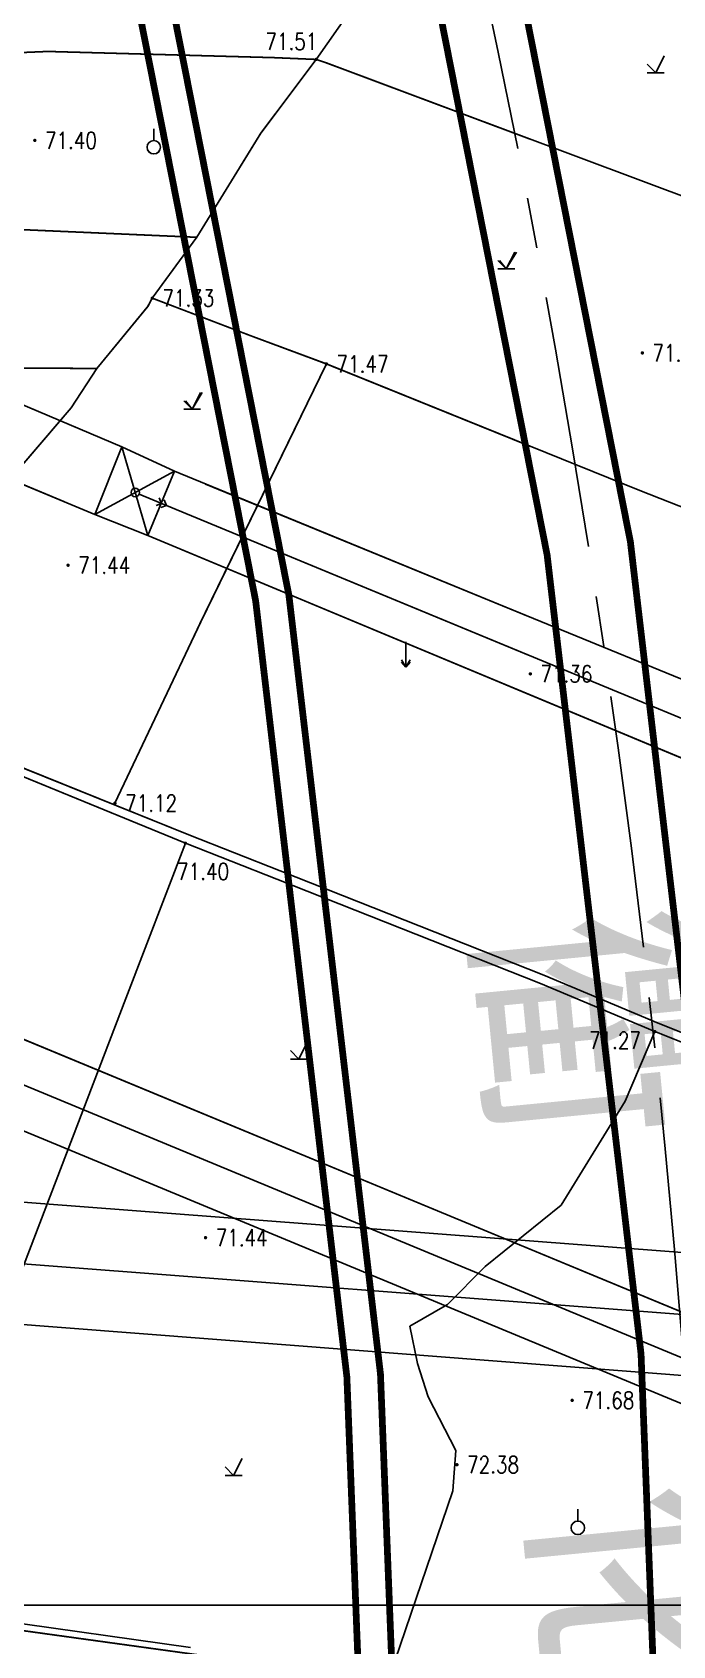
# Model space of a CAD drawing. Extents: x 10519 to 17598, y -625 to 2857.
# Drawn here: x 13985.9 to 14023.9, y 254.3 to 350.1 of the extents above; entities that cross this region are included whole.
import ezdxf
from ezdxf.enums import TextEntityAlignment as Align

# ---------------------------------------------------------------- set-up
doc = ezdxf.new("R2010")
doc.units = 0
doc.header["$MEASUREMENT"] = 0
for name, pattern in [('CENTER', [2, 1.25, -0.25, 0.25, -0.25]), ('CENTERX2', [4, 2.5, -0.5, 0.5, -0.5]), ('X3', [5, 4, -1])]:
    doc.linetypes.add(name, pattern=pattern)
doc.layers.get('0').update_dxf_attribs({"linetype": 'CONTINUOUS'})
for name, color, linetype in [('00000衢化东路中线', 1, 'CENTER'), ('00000道路边线', 2, 'CONTINUOUS'), ('0000原地形', 252, 'CONTINUOUS'), ('000道路名称', 6, 'CONTINUOUS'), ('ASSIST', 252, 'CONTINUOUS'), ('GCD', 224, 'CONTINUOUS'), ('TYBZ', 7, 'CONTINUOUS')]:
    doc.layers.add(name, color=color, linetype=linetype)
doc.styles.add('HZ', font='txt8.shx', dxfattribs={"width": 0.8, "bigfont": 'hz.shx'})
doc.styles.add('黑体', font='SIMHEI.TTF', dxfattribs={"width": 0.8})

# ---------------------------------------------------------------- blocks, each defined once
blk = doc.blocks.new('GC200')
at = {"linetype": 'Continuous', "const_width": 0.2, "flags": 128}
blk.add_lwpolyline([(-0.1, 0, 1), (0.1, 0, 1)], format="xyb", close=True, dxfattribs=at)
blk = doc.blocks.new('GC013A')
at = {"linetype": 'Continuous'}
blk.add_line((0.5, 0), (4, 0), dxfattribs=at)
at = {"linetype": 'Continuous', "flags": 128}
for points in [[(2.88, 0.5), (3.38, 0), (2.88, -0.5)], [(3.5, 0.5), (4, 0), (3.5, -0.5)]]:
    blk.add_lwpolyline(points, dxfattribs=at)
blk = doc.blocks.new('gc170')
at = {"linetype": 'Continuous'}
blk.add_circle((0, 0), 0.5, dxfattribs=at)
blk = doc.blocks.new('gc120')
for p, q in [((0, 0), (0, 2.5)), ((-0.5, 0.87), (0, 0)), ((0, 0), (0.5, 0.87))]:
    blk.add_line(p, q)
blk = doc.blocks.new('gc123')
for p, q in [((0, 0), (1.2, 2)), ((-1, 0), (1, 0)), ((0, 0), (-0.8, 1))]:
    blk.add_line(p, q)
blk = doc.blocks.new('gc125')
blk.add_line((0, 0.8), (0, 2.2))
blk.add_circle((0, 0), 0.8)

msp = doc.modelspace()

# ---------------------------------------------------------------- linework, layer by layer
at = {"layer": '00000衢化东路中线', "color": 6, "linetype": 'CENTERX2', "ltscale": 6}
msp.add_arc((13411.378, 223.919), 615, 0, 17.868144, dxfattribs=at)
at = {"layer": '00000道路边线', "const_width": 0.4}
for points in [[(13998.398, 562.402, 0.469032), (13977.805, 529.937), (14013.845, 418.141, -0.078123), (14044.378, 223.919), (14044.378, 26.783, 0.401182), (14068.261, 1.808), (14112.168, -0.156), (14293.346, -8.259), (14423.237, -14.069), (14638.875, -23.628), (14928.222, -34.446)], [(14003.997, 558.083), (13996.012, 557.053, 0.469032), (13979.537, 531.081), (14015.749, 418.755, -0.078123), (14046.378, 223.919), (14046.378, 16.985)], [(13949.57, 7.079), (13982.275, 5.635, 0.427199), (14008.378, 30.611), (14008.378, 223.919, 0.078123), (13979.581, 407.095), (13942.921, 520.813, 0.456777), (13908.142, 535.6), (13803.036, 484.183), (13650.726, 409.675, -0.033896), (13609.6, 392.183), (12970.082, 169.998, 0.48251), (12960.756, 143.406, -0.48251), (12970.082, 169.998)], [(14006.378, 20.813), (14006.378, 223.919, 0.078123), (13977.678, 406.482), (13940.885, 520.611, 0.456777), (13913.061, 532.44), (13804.062, 479.119), (13652.957, 405.2, -0.033868), (13611.241, 387.46)], [(13958.293, 523.647), (13994.334, 411.851, -0.078123), (14023.878, 223.919), (14023.878, 36.677, 1), (14028.878, 36.677), (14028.878, 223.919, 0.078123), (13999.093, 413.385), (13963.052, 525.181, 1.000006), (13958.293, 523.647)]]:
    msp.add_lwpolyline(points, format="xyb", dxfattribs=at)
at = {"layer": '0000原地形', "linetype": 'Continuous'}
for p, q in [((13991.222, 325.445), (13773.887, 417.683)), ((13772.02, 412.186), (13987.781, 322.215)), ((14002.752, 348.442, 71.511), (14005.515, 352.387, 71.511)), ((14002.752, 348.442, 71.511), (14005.515, 352.387, 71.511)), ((13986.835, 348.916, 71.511), (13981.383, 348.687, 71.511)), ((13986.835, 348.916, 71.511), (13981.383, 348.687, 71.511)), ((14000.242, 348.549, 71.511), (13986.835, 348.916, 71.511)), ((14000.242, 348.549, 71.511), (13986.835, 348.916, 71.511)), ((14002.752, 348.442, 71.511), (14000.242, 348.549, 71.511)), ((14002.752, 348.442, 71.511), (14000.242, 348.549, 71.511)), ((14002.752, 348.442, 71.511), (13999.459, 344.06, 71.511)), ((14002.752, 348.442, 71.511), (13999.459, 344.06, 71.511)), ((14003.366, 348.233, 71.742), (14002.752, 348.442, 71.742)), ((14003.366, 348.233, 71.742), (14002.752, 348.442, 71.742)), ((14025.707, 339.867, 71.742), (14003.366, 348.233, 71.742)), ((14025.707, 339.867, 71.742), (14003.366, 348.233, 71.742)), ((13999.459, 344.06, 71.511), (13995.667, 337.887, 71.511)), ((13999.459, 344.06, 71.511), (13995.667, 337.887, 71.511)), ((13995.667, 337.887, 71.432), (13981.568, 338.505, 71.432)), ((13995.667, 337.887, 71.432), (13981.568, 338.505, 71.432)), ((13995.667, 337.887, 71.511), (13993.027, 334.276, 71.511)), ((13995.667, 337.887, 71.511), (13993.027, 334.276, 71.511)), ((13993.027, 334.276, 71.325), (13992.757, 333.778, 71.325)), ((13993.027, 334.276, 71.325), (13992.757, 333.778, 71.325)), ((13998.839, 332.055, 71.768), (13993.027, 334.276, 71.768)), ((13998.839, 332.055, 71.768), (13993.027, 334.276, 71.768)), ((13992.757, 333.778, 71.325), (13989.743, 330.102, 71.325)), ((13992.757, 333.778, 71.325), (13989.743, 330.102, 71.325)), ((14003.356, 330.372, 71.768), (13998.839, 332.055, 71.768)), ((14003.356, 330.372, 71.768), (13998.839, 332.055, 71.768)), ((13995.904, 315.068, 71.123), (14003.356, 330.372, 71.123)), ((13995.904, 315.068, 71.123), (14003.356, 330.372, 71.123)), ((14021.953, 322.852, 71.768), (14003.356, 330.372, 71.768)), ((14021.953, 322.852, 71.768), (14003.356, 330.372, 71.768)), ((13976.629, 330.176, 71.168), (13989.743, 330.102, 71.168)), ((13976.629, 330.176, 71.168), (13989.743, 330.102, 71.168)), ((13989.743, 330.102, 71.325), (13988.213, 327.761, 71.325)), ((13989.743, 330.102, 71.325), (13988.213, 327.761, 71.325)), ((13988.213, 327.761, 71.325), (13979.456, 317.515, 71.325)), ((13988.213, 327.761, 71.325), (13979.456, 317.515, 71.325)), ((13991.222, 325.445), (13992.774, 320.186)), ((13991.222, 325.445), (13992.774, 320.186)), ((13991.222, 325.445), (13992.774, 320.186)), ((13994.339, 324.004), (13989.627, 321.445)), ((13994.339, 324.004), (13989.627, 321.445)), ((13994.339, 324.004), (13989.627, 321.445)), ((14205.539, 237.376), (13996.189, 323.245)), ((14053.8, 310.394, 71.768), (14021.953, 322.852, 71.768)), ((14053.8, 310.394, 71.768), (14021.953, 322.852, 71.768)), ((14205.289, 234.535), (13993.867, 321.98)), ((14205.289, 234.535), (13993.867, 321.98)), ((13992.774, 320.186), (14201.603, 233.023)), ((13990.817, 304.301, 71.123), (13995.904, 315.068, 71.123)), ((13990.817, 304.301, 71.123), (13995.904, 315.068, 71.123)), ((13932.454, 312.222), (14106.768, 239.989)), ((14108.199, 236.666), (13930.982, 310.137)), ((14108.199, 236.666), (13930.982, 310.137)), ((13930.594, 307.568), (14104.95, 235.277)), ((13982.828, 306.92, 71.348), (13994.995, 301.93, 71.348)), ((13982.828, 306.92, 71.348), (13994.995, 301.93, 71.348)), ((13983.37, 307.197), (13995.194, 302.424)), ((13983.37, 307.197), (13995.194, 302.424)), ((13994.995, 301.93, 71.348), (13991.458, 292.719, 71.348)), ((13994.995, 301.93, 71.348), (13991.458, 292.719, 71.348)), ((13994.995, 301.93, 71.348), (14000.415, 299.797, 71.348)), ((13994.995, 301.93, 71.348), (14000.415, 299.797, 71.348)), ((13995.194, 302.424), (14000.611, 300.293)), ((13995.194, 302.424), (14000.611, 300.293)), ((14000.415, 299.797, 71.348), (14016.056, 293.607, 71.348)), ((14000.415, 299.797, 71.348), (14016.056, 293.607, 71.348)), ((14000.611, 300.293), (14016.258, 294.1)), ((14000.611, 300.293), (14016.258, 294.1)), ((14016.258, 294.1), (14023.036, 291.243)), ((14016.258, 294.1), (14023.036, 291.243)), ((14016.056, 293.607, 71.348), (14022.834, 290.75, 71.348)), ((14016.056, 293.607, 71.348), (14022.834, 290.75, 71.348)), ((13991.458, 292.719, 71.348), (13977.689, 256.727, 71.348)), ((13991.458, 292.719, 71.348), (13977.689, 256.727, 71.348)), ((14023.036, 291.243), (14032.94, 287.293)), ((14023.036, 291.243), (14032.94, 287.293)), ((14022.834, 290.75, 71.27), (14021.076, 286.628, 71.27)), ((14022.834, 290.75, 71.27), (14021.076, 286.628, 71.27)), ((14022.834, 290.75, 71.348), (14032.744, 286.798, 71.348)), ((14022.834, 290.75, 71.348), (14032.744, 286.798, 71.348)), ((14021.076, 286.628, 71.27), (14017.288, 280.451, 71.27)), ((14021.076, 286.628, 71.27), (14017.288, 280.451, 71.27)), ((14326.893, 254.48), (13967.613, 281.99)), ((14017.288, 280.451, 71.27), (14012.779, 276.815, 71.27)), ((14017.288, 280.451, 71.27), (14012.779, 276.815, 71.27)), ((14329.697, 250.563), (13964.44, 278.566)), ((14329.697, 250.563), (13964.44, 278.566)), ((14012.779, 276.815, 71.27), (14010.548, 274.547, 71.27)), ((14012.779, 276.815, 71.27), (14010.548, 274.547, 71.27)), ((13967.038, 274.782), (14326.254, 246.951)), ((14010.548, 274.547, 71.27), (14008.297, 273.259, 71.27)), ((14010.548, 274.547, 71.27), (14008.297, 273.259, 71.27)), ((14008.297, 273.259, 71.27), (14008.751, 271.056, 71.27)), ((14008.297, 273.259, 71.27), (14008.751, 271.056, 71.27)), ((14008.751, 271.056, 71.27), (14009.385, 269.069, 71.27)), ((14008.751, 271.056, 71.27), (14009.385, 269.069, 71.27)), ((14009.385, 269.069, 71.27), (14011.035, 265.881, 71.27)), ((14009.385, 269.069, 71.27), (14011.035, 265.881, 71.27)), ((14011.035, 265.881, 71.27), (14010.865, 263.492, 71.27)), ((14011.035, 265.881, 71.27), (14010.865, 263.492, 71.27)), ((14010.865, 263.492, 71.27), (14007.11, 252.525, 71.27)), ((14010.865, 263.492, 71.27), (14007.11, 252.525, 71.27)), ((13995.29, 254.197, 71.348), (13980.233, 256.315, 71.348)), ((13995.29, 254.197, 71.348), (13980.233, 256.315, 71.348))]:
    msp.add_line(p, q, dxfattribs=at)
at = {"layer": '0000原地形'}
for p, q in [((14022.887, 347.657), (14023.387, 348.657)), ((14022.887, 347.657), (14023.387, 348.657)), ((14022.387, 348.157), (14022.887, 347.657)), ((14022.387, 348.157), (14022.887, 347.657)), ((14022.387, 347.657), (14023.387, 347.657)), ((14022.387, 347.657), (14023.387, 347.657)), ((13993.119, 343.632), (13993.119, 344.332)), ((13993.119, 343.632), (13993.119, 344.332)), ((14013.523, 336.512), (14014.023, 336.012)), ((14013.523, 336.512), (14014.023, 336.012)), ((14014.023, 336.012), (14014.523, 337.012)), ((14014.023, 336.012), (14014.523, 337.012)), ((14013.523, 336.012), (14014.523, 336.012)), ((14013.523, 336.012), (14014.523, 336.012)), ((13995.395, 327.681), (13995.895, 328.681)), ((13995.395, 327.681), (13995.895, 328.681)), ((13994.895, 328.181), (13995.395, 327.681)), ((13994.895, 328.181), (13995.395, 327.681)), ((13994.895, 327.681), (13995.895, 327.681)), ((13994.895, 327.681), (13995.895, 327.681)), ((14008.07, 312.381), (14008.07, 313.881)), ((14008.07, 312.381), (14008.07, 313.881)), ((14007.82, 312.681), (14008.07, 312.381)), ((14007.82, 312.681), (14008.07, 312.381)), ((14008.07, 312.381), (14008.32, 312.681)), ((14008.07, 312.381), (14008.32, 312.681)), ((14001.22, 289.621), (14001.72, 289.121)), ((14001.22, 289.621), (14001.72, 289.121)), ((14001.72, 289.121), (14002.22, 290.121)), ((14001.72, 289.121), (14002.22, 290.121)), ((14001.22, 289.121), (14002.22, 289.121)), ((14001.22, 289.121), (14002.22, 289.121)), ((13997.853, 264.411), (13998.353, 265.411)), ((13997.853, 264.411), (13998.353, 265.411)), ((13997.353, 264.911), (13997.853, 264.411)), ((13997.353, 264.911), (13997.853, 264.411)), ((13997.353, 264.411), (13998.353, 264.411)), ((13997.353, 264.411), (13998.353, 264.411)), ((14018.27, 261.7), (14018.27, 262.4)), ((14018.27, 261.7), (14018.27, 262.4))]:
    msp.add_line(p, q, dxfattribs=at)
at = {"layer": '0000原地形', "linetype": 'Continuous', "flags": 128}
msp.add_lwpolyline([(13991.222, 325.445), (13994.339, 324.004), (13992.774, 320.186), (13989.627, 321.445)], close=True, dxfattribs=at)
msp.add_lwpolyline([(13991.222, 325.445), (13994.339, 324.004), (13992.774, 320.186), (13989.627, 321.445)], close=True, dxfattribs=at)
msp.add_lwpolyline([(13991.222, 325.445), (13994.339, 324.004), (13992.774, 320.186), (13989.627, 321.445)], close=True, dxfattribs=at)
at = {"layer": '0000原地形', "linetype": 'X3', "const_width": 0.1, "flags": 128}
msp.add_lwpolyline([(14045.461, 246.868), (14044.022, 246.847), (14043.04, 247.271), (14024.338, 249.794), (14024.338, 249.794), (14007.155, 252.182), (14007.155, 252.182), (13977.753, 256.25), (13977.753, 256.25), (13977.753, 256.25), (13958.557, 257.721), (13958.557, 257.721), (13958.557, 257.721), (13939.76, 255.458), (13939.466, 255.611)], dxfattribs=at)
msp.add_lwpolyline([(14045.461, 246.868), (14044.022, 246.847), (14043.04, 247.271), (14024.338, 249.794), (14024.338, 249.794), (14007.155, 252.182), (14007.155, 252.182), (13977.753, 256.25), (13977.753, 256.25), (13977.753, 256.25), (13958.557, 257.721), (13958.557, 257.721), (13958.557, 257.721), (13939.76, 255.458), (13939.466, 255.611)], dxfattribs=at)
at = {"layer": '0000原地形'}
for centre in [(13993.119, 343.232), (13993.119, 343.232), (14018.27, 261.3), (14018.27, 261.3)]:
    msp.add_ellipse(centre, major_axis=(-0.283, 0.283), ratio=1, start_param=3.926991, end_param=10.210176, dxfattribs=at)
at = {"layer": 'ASSIST', "color": 252}
for p, q in [((13991.222, 325.445), (13773.887, 417.683)), ((13772.02, 412.186), (13987.781, 322.215)), ((13991.222, 325.445), (13992.774, 320.186)), ((13994.339, 324.004), (13989.627, 321.445)), ((14015.45, 315.345), (13996.189, 323.245)), ((14015.45, 313.053), (13993.867, 321.98)), ((13992.774, 320.186), (14012.438, 311.978)), ((13992.774, 320.186), (14201.603, 233.023)), ((13932.454, 312.222), (14106.768, 239.989))]:
    msp.add_line(p, q, dxfattribs=at)
at = {"layer": 'ASSIST', "color": 252, "flags": 128}
for points in [[(13991.222, 325.445), (13772.046, 418.464)], [(13772.02, 412.186), (13989.627, 321.445)], [(13938.169, 324.98), (13954.173, 318.776), (13974.9, 310.632), (13978.51, 309.174), (13983.37, 307.197), (13983.37, 307.197), (13995.194, 302.424), (14000.611, 300.293), (14016.258, 294.1), (14023.036, 291.243), (14032.94, 287.293), (14039.593, 284.668), (14048.886, 280.891)], [(14015.45, 315.345), (13994.339, 324.004)], [(13992.774, 320.186), (14012.438, 311.978)], [(13992.774, 320.186), (14203.449, 232.253)], [(13932.454, 312.222), (14108.616, 239.223)]]:
    msp.add_lwpolyline(points, dxfattribs=at)
at = {"layer": 'ASSIST', "color": 252, "const_width": 0.1, "flags": 128}
for points, elevation in [([(14002.752, 348.442), (14005.515, 352.387), (14008.536, 359.538)], 71.511), ([(14002.752, 348.442), (14000.242, 348.549), (13986.835, 348.916), (13981.383, 348.687)], 71.511), ([(14002.752, 348.442), (13999.459, 344.06), (13995.667, 337.887), (13993.027, 334.276)], 71.511), ([(14015.45, 343.708), (14003.366, 348.233), (14002.752, 348.442)], 71.742), ([(13995.667, 337.887), (13981.568, 338.505), (13975.912, 338.25)], 71.432), ([(13993.027, 334.276), (13992.757, 333.778), (13989.743, 330.102), (13988.213, 327.761), (13979.456, 317.515)], 71.325), ([(14015.45, 325.482), (14003.356, 330.372), (13998.839, 332.055), (13993.027, 334.276)], 71.768), ([(13994.444, 311.978), (13995.904, 315.068), (14003.356, 330.372)], 71.123), ([(13968.215, 330.228), (13976.629, 330.176), (13989.743, 330.102)], 71.168)]:
    msp.add_lwpolyline(points, dxfattribs=dict(at, elevation=elevation))
at = {"layer": 'ASSIST', "color": 252, "flags": 128}
msp.add_lwpolyline([(13991.222, 325.445), (13994.339, 324.004), (13992.774, 320.186), (13989.627, 321.445)], close=True, dxfattribs=at)
at = {"layer": 'ASSIST', "color": 252, "elevation": 71.348, "flags": 128}
msp.add_lwpolyline([(13937.752, 324.349), (13953.982, 318.279), (13974.703, 310.137), (13978.314, 308.679), (13982.828, 306.92), (13994.995, 301.93), (14000.415, 299.797), (14016.056, 293.607), (14022.834, 290.75), (14032.744, 286.798), (14039.395, 284.173), (14048.685, 280.397)], dxfattribs=at)
at = {"layer": 'TYBZ'}
msp.add_lwpolyline([(14372.812, 1105.707), (14372.812, 256.707), (13183.812, 256.707), (13183.812, 1105.707)], close=True, dxfattribs=at)

# ---------------------------------------------------------------- block references
at = {"layer": '0000原地形', "linetype": 'Continuous', "xscale": 0.5, "yscale": 0.5}
msp.add_blockref('gc170', (13992.019, 322.744), dxfattribs=at)
msp.add_blockref('gc170', (13992.019, 322.744), dxfattribs=at)
at = {"layer": '0000原地形', "linetype": 'Continuous', "xscale": 0.4999999999527786, "yscale": 0.5, "rotation": 337.5299463040834}
msp.add_blockref('GC013A', (13992.019, 322.744), dxfattribs=at)
msp.add_blockref('GC013A', (13992.019, 322.744), dxfattribs=at)
at = {"layer": 'ASSIST', "color": 252}
ref = msp.add_blockref('GC200', (14002.752, 348.442, 71.511), dxfattribs=dict(at, xscale=0.5, yscale=0.5, zscale=0.5))
ref.add_attrib('height', '71.51', dxfattribs={"layer": 'GCD', "linetype": 'Continuous', "height": 1, "style": 'HZ', "width": 0.8}).set_placement((13999.736, 349.507, 71.511), align=Align.MIDDLE_LEFT)
ref = msp.add_blockref('GC200', (13986.064, 343.635, 71.401), dxfattribs=dict(at, xscale=0.5, yscale=0.5, zscale=0.5))
ref.add_attrib('height', '71.40', dxfattribs={"layer": 'GCD', "linetype": 'Continuous', "height": 1, "style": 'HZ', "width": 0.8}).set_placement((13986.664, 343.635, 71.401), align=Align.MIDDLE_LEFT)
at = {"layer": 'ASSIST', "color": 252, "xscale": 0.5, "yscale": 0.5}
for name, p in [('gc125', (13993.119, 343.232)), ('gc123', (14014.023, 336.012)), ('gc123', (13995.395, 327.681)), ('gc170', (13992.019, 322.744)), ('gc120', (14008.07, 312.381))]:
    msp.add_blockref(name, p, dxfattribs=at)
at = {"layer": 'ASSIST', "color": 252}
ref = msp.add_blockref('GC200', (13993.027, 334.276, 71.325), dxfattribs=dict(at, xscale=0.5, yscale=0.5, zscale=0.5))
ref.add_attrib('height', '71.33', dxfattribs={"layer": 'GCD', "linetype": 'Continuous', "height": 1, "style": 'HZ', "width": 0.8}).set_placement((13993.627, 334.276, 71.325), align=Align.MIDDLE_LEFT)
ref = msp.add_blockref('GC200', (14003.356, 330.372, 71.469), dxfattribs=dict(at, xscale=0.5, yscale=0.5, zscale=0.5))
ref.add_attrib('height', '71.47', dxfattribs={"layer": 'GCD', "linetype": 'Continuous', "height": 1, "style": 'HZ', "width": 0.8}).set_placement((14003.956, 330.372, 71.469), align=Align.MIDDLE_LEFT)
at = {"layer": 'ASSIST', "color": 252, "xscale": 0.4999999999527786, "yscale": 0.5, "rotation": 337.5299463040834}
msp.add_blockref('GC013A', (13992.019, 322.744), dxfattribs=at)
at = {"layer": 'ASSIST', "color": 252}
ref = msp.add_blockref('GC200', (13988.037, 318.427, 71.436), dxfattribs=dict(at, xscale=0.5, yscale=0.5, zscale=0.5))
ref.add_attrib('height', '71.44', dxfattribs={"layer": 'GCD', "linetype": 'Continuous', "height": 1, "style": 'HZ', "width": 0.8}).set_placement((13988.637, 318.427, 71.436), align=Align.MIDDLE_LEFT)
ref = msp.add_blockref('GC200', (14015.45, 311.978, 71.36), dxfattribs=dict(at, xscale=0.5, yscale=0.5, zscale=0.5))
ref.add_attrib('height', '71.36', dxfattribs={"layer": 'GCD', "linetype": 'Continuous', "height": 1, "style": 'HZ', "width": 0.8}).set_placement((14016.05, 311.978, 71.36), align=Align.MIDDLE_LEFT)
ref = msp.add_blockref('GC200', (13990.817, 304.301, 71.123), dxfattribs=dict(at, xscale=0.5, yscale=0.5, zscale=0.5))
ref.add_attrib('height', '71.12', dxfattribs={"layer": 'GCD', "linetype": 'Continuous', "height": 1, "style": 'HZ', "width": 0.8}).set_placement((13991.417, 304.301, 71.123), align=Align.MIDDLE_LEFT)
ref = msp.add_blockref('GC200', (13994.995, 301.93, 71.397), dxfattribs=dict(at, xscale=0.5, yscale=0.5, zscale=0.5))
ref.add_attrib('height', '71.40', dxfattribs={"layer": 'GCD', "linetype": 'Continuous', "height": 1, "style": 'HZ', "width": 0.8}).set_placement((13994.5, 300.25, 71.397), align=Align.MIDDLE_LEFT)
ref = msp.add_blockref('GC200', (14022.834, 290.75, 71.27), dxfattribs=dict(at, xscale=0.5, yscale=0.5, zscale=0.5))
ref.add_attrib('height', '71.27', dxfattribs={"layer": 'GCD', "linetype": 'Continuous', "height": 1, "style": 'HZ', "width": 0.8}).set_placement((14018.93, 290.228, 71.27), align=Align.MIDDLE_LEFT)
at = {"layer": 'GCD', "linetype": 'Continuous'}
ref = msp.add_blockref('GC200', (14002.752, 348.442, 71.511), dxfattribs=dict(at, xscale=0.5, yscale=0.5, zscale=0.5))
ref.add_attrib('height', '71.51', dxfattribs={"linetype": 'Continuous', "height": 1, "style": 'HZ', "width": 0.8}).set_placement((13999.736, 349.507, 71.511), align=Align.MIDDLE_LEFT)
ref = msp.add_blockref('GC200', (14002.752, 348.442, 71.511), dxfattribs=dict(at, xscale=0.5, yscale=0.5, zscale=0.5))
ref.add_attrib('height', '71.51', dxfattribs={"linetype": 'Continuous', "height": 1, "style": 'HZ', "width": 0.8}).set_placement((13999.736, 349.507, 71.511), align=Align.MIDDLE_LEFT)
ref = msp.add_blockref('GC200', (13986.064, 343.635, 71.401), dxfattribs=dict(at, xscale=0.5, yscale=0.5, zscale=0.5))
ref.add_attrib('height', '71.40', dxfattribs={"linetype": 'Continuous', "height": 1, "style": 'HZ', "width": 0.8}).set_placement((13986.664, 343.635, 71.401), align=Align.MIDDLE_LEFT)
ref = msp.add_blockref('GC200', (13986.064, 343.635, 71.401), dxfattribs=dict(at, xscale=0.5, yscale=0.5, zscale=0.5))
ref.add_attrib('height', '71.40', dxfattribs={"linetype": 'Continuous', "height": 1, "style": 'HZ', "width": 0.8}).set_placement((13986.664, 343.635, 71.401), align=Align.MIDDLE_LEFT)
ref = msp.add_blockref('GC200', (13993.027, 334.276, 71.325), dxfattribs=dict(at, xscale=0.5, yscale=0.5, zscale=0.5))
ref.add_attrib('height', '71.33', dxfattribs={"linetype": 'Continuous', "height": 1, "style": 'HZ', "width": 0.8}).set_placement((13993.627, 334.276, 71.325), align=Align.MIDDLE_LEFT)
ref = msp.add_blockref('GC200', (13993.027, 334.276, 71.325), dxfattribs=dict(at, xscale=0.5, yscale=0.5, zscale=0.5))
ref.add_attrib('height', '71.33', dxfattribs={"linetype": 'Continuous', "height": 1, "style": 'HZ', "width": 0.8}).set_placement((13993.627, 334.276, 71.325), align=Align.MIDDLE_LEFT)
ref = msp.add_blockref('GC200', (14022.097, 331.025, 71.244), dxfattribs=dict(at, xscale=0.5, yscale=0.5, zscale=0.5))
ref.add_attrib('height', '71.24', dxfattribs={"linetype": 'Continuous', "height": 1, "style": 'HZ', "width": 0.8}).set_placement((14022.697, 331.025, 71.244), align=Align.MIDDLE_LEFT)
ref = msp.add_blockref('GC200', (14022.097, 331.025, 71.244), dxfattribs=dict(at, xscale=0.5, yscale=0.5, zscale=0.5))
ref.add_attrib('height', '71.24', dxfattribs={"linetype": 'Continuous', "height": 1, "style": 'HZ', "width": 0.8}).set_placement((14022.697, 331.025, 71.244), align=Align.MIDDLE_LEFT)
ref = msp.add_blockref('GC200', (14003.356, 330.372, 71.469), dxfattribs=dict(at, xscale=0.5, yscale=0.5, zscale=0.5))
ref.add_attrib('height', '71.47', dxfattribs={"linetype": 'Continuous', "height": 1, "style": 'HZ', "width": 0.8}).set_placement((14003.956, 330.372, 71.469), align=Align.MIDDLE_LEFT)
ref = msp.add_blockref('GC200', (14003.356, 330.372, 71.469), dxfattribs=dict(at, xscale=0.5, yscale=0.5, zscale=0.5))
ref.add_attrib('height', '71.47', dxfattribs={"linetype": 'Continuous', "height": 1, "style": 'HZ', "width": 0.8}).set_placement((14003.956, 330.372, 71.469), align=Align.MIDDLE_LEFT)
ref = msp.add_blockref('GC200', (13988.037, 318.427, 71.436), dxfattribs=dict(at, xscale=0.5, yscale=0.5, zscale=0.5))
ref.add_attrib('height', '71.44', dxfattribs={"linetype": 'Continuous', "height": 1, "style": 'HZ', "width": 0.8}).set_placement((13988.637, 318.427, 71.436), align=Align.MIDDLE_LEFT)
ref = msp.add_blockref('GC200', (13988.037, 318.427, 71.436), dxfattribs=dict(at, xscale=0.5, yscale=0.5, zscale=0.5))
ref.add_attrib('height', '71.44', dxfattribs={"linetype": 'Continuous', "height": 1, "style": 'HZ', "width": 0.8}).set_placement((13988.637, 318.427, 71.436), align=Align.MIDDLE_LEFT)
ref = msp.add_blockref('GC200', (14015.45, 311.978, 71.36), dxfattribs=dict(at, xscale=0.5, yscale=0.5, zscale=0.5))
ref.add_attrib('height', '71.36', dxfattribs={"linetype": 'Continuous', "height": 1, "style": 'HZ', "width": 0.8}).set_placement((14016.05, 311.978, 71.36), align=Align.MIDDLE_LEFT)
ref = msp.add_blockref('GC200', (14015.45, 311.978, 71.36), dxfattribs=dict(at, xscale=0.5, yscale=0.5, zscale=0.5))
ref.add_attrib('height', '71.36', dxfattribs={"linetype": 'Continuous', "height": 1, "style": 'HZ', "width": 0.8}).set_placement((14016.05, 311.978, 71.36), align=Align.MIDDLE_LEFT)
ref = msp.add_blockref('GC200', (13990.817, 304.301, 71.123), dxfattribs=dict(at, xscale=0.5, yscale=0.5, zscale=0.5))
ref.add_attrib('height', '71.12', dxfattribs={"linetype": 'Continuous', "height": 1, "style": 'HZ', "width": 0.8}).set_placement((13991.417, 304.301, 71.123), align=Align.MIDDLE_LEFT)
ref = msp.add_blockref('GC200', (13990.817, 304.301, 71.123), dxfattribs=dict(at, xscale=0.5, yscale=0.5, zscale=0.5))
ref.add_attrib('height', '71.12', dxfattribs={"linetype": 'Continuous', "height": 1, "style": 'HZ', "width": 0.8}).set_placement((13991.417, 304.301, 71.123), align=Align.MIDDLE_LEFT)
ref = msp.add_blockref('GC200', (13994.995, 301.93, 71.397), dxfattribs=dict(at, xscale=0.5, yscale=0.5, zscale=0.5))
ref.add_attrib('height', '71.40', dxfattribs={"linetype": 'Continuous', "height": 1, "style": 'HZ', "width": 0.8}).set_placement((13994.5, 300.25, 71.397), align=Align.MIDDLE_LEFT)
ref = msp.add_blockref('GC200', (13994.995, 301.93, 71.397), dxfattribs=dict(at, xscale=0.5, yscale=0.5, zscale=0.5))
ref.add_attrib('height', '71.40', dxfattribs={"linetype": 'Continuous', "height": 1, "style": 'HZ', "width": 0.8}).set_placement((13994.5, 300.25, 71.397), align=Align.MIDDLE_LEFT)
ref = msp.add_blockref('GC200', (14022.834, 290.75, 71.27), dxfattribs=dict(at, xscale=0.5, yscale=0.5, zscale=0.5))
ref.add_attrib('height', '71.27', dxfattribs={"linetype": 'Continuous', "height": 1, "style": 'HZ', "width": 0.8}).set_placement((14018.93, 290.228, 71.27), align=Align.MIDDLE_LEFT)
ref = msp.add_blockref('GC200', (14022.834, 290.75, 71.27), dxfattribs=dict(at, xscale=0.5, yscale=0.5, zscale=0.5))
ref.add_attrib('height', '71.27', dxfattribs={"linetype": 'Continuous', "height": 1, "style": 'HZ', "width": 0.8}).set_placement((14018.93, 290.228, 71.27), align=Align.MIDDLE_LEFT)
ref = msp.add_blockref('GC200', (13996.189, 278.52, 71.437), dxfattribs=dict(at, xscale=0.5, yscale=0.5, zscale=0.5))
ref.add_attrib('height', '71.44', dxfattribs={"linetype": 'Continuous', "height": 1, "style": 'HZ', "width": 0.8}).set_placement((13996.789, 278.52, 71.437), align=Align.MIDDLE_LEFT)
ref = msp.add_blockref('GC200', (13996.189, 278.52, 71.437), dxfattribs=dict(at, xscale=0.5, yscale=0.5, zscale=0.5))
ref.add_attrib('height', '71.44', dxfattribs={"linetype": 'Continuous', "height": 1, "style": 'HZ', "width": 0.8}).set_placement((13996.789, 278.52, 71.437), align=Align.MIDDLE_LEFT)
ref = msp.add_blockref('GC200', (14017.933, 268.867, 71.676), dxfattribs=dict(at, xscale=0.5, yscale=0.5, zscale=0.5))
ref.add_attrib('height', '71.68', dxfattribs={"linetype": 'Continuous', "height": 1, "style": 'HZ', "width": 0.8}).set_placement((14018.533, 268.867, 71.676), align=Align.MIDDLE_LEFT)
ref = msp.add_blockref('GC200', (14017.933, 268.867, 71.676), dxfattribs=dict(at, xscale=0.5, yscale=0.5, zscale=0.5))
ref.add_attrib('height', '71.68', dxfattribs={"linetype": 'Continuous', "height": 1, "style": 'HZ', "width": 0.8}).set_placement((14018.533, 268.867, 71.676), align=Align.MIDDLE_LEFT)
ref = msp.add_blockref('GC200', (14011.1, 265.045, 72.38), dxfattribs=dict(at, xscale=0.5, yscale=0.5, zscale=0.5))
ref.add_attrib('height', '72.38', dxfattribs={"linetype": 'Continuous', "height": 1, "style": 'HZ', "width": 0.8}).set_placement((14011.7, 265.045, 72.38), align=Align.MIDDLE_LEFT)
ref = msp.add_blockref('GC200', (14011.1, 265.045, 72.38), dxfattribs=dict(at, xscale=0.5, yscale=0.5, zscale=0.5))
ref.add_attrib('height', '72.38', dxfattribs={"linetype": 'Continuous', "height": 1, "style": 'HZ', "width": 0.8}).set_placement((14011.7, 265.045, 72.38), align=Align.MIDDLE_LEFT)

# ---------------------------------------------------------------- texts
at = {"layer": '000道路名称', "color": 0, "style": '黑体', "width": 0.8}
msp.add_text('衢   化   东   路', height=12.5, rotation=275.53453, dxfattribs=at).set_placement((14012.836, 297.371))

doc.saveas('drawing.dxf')
